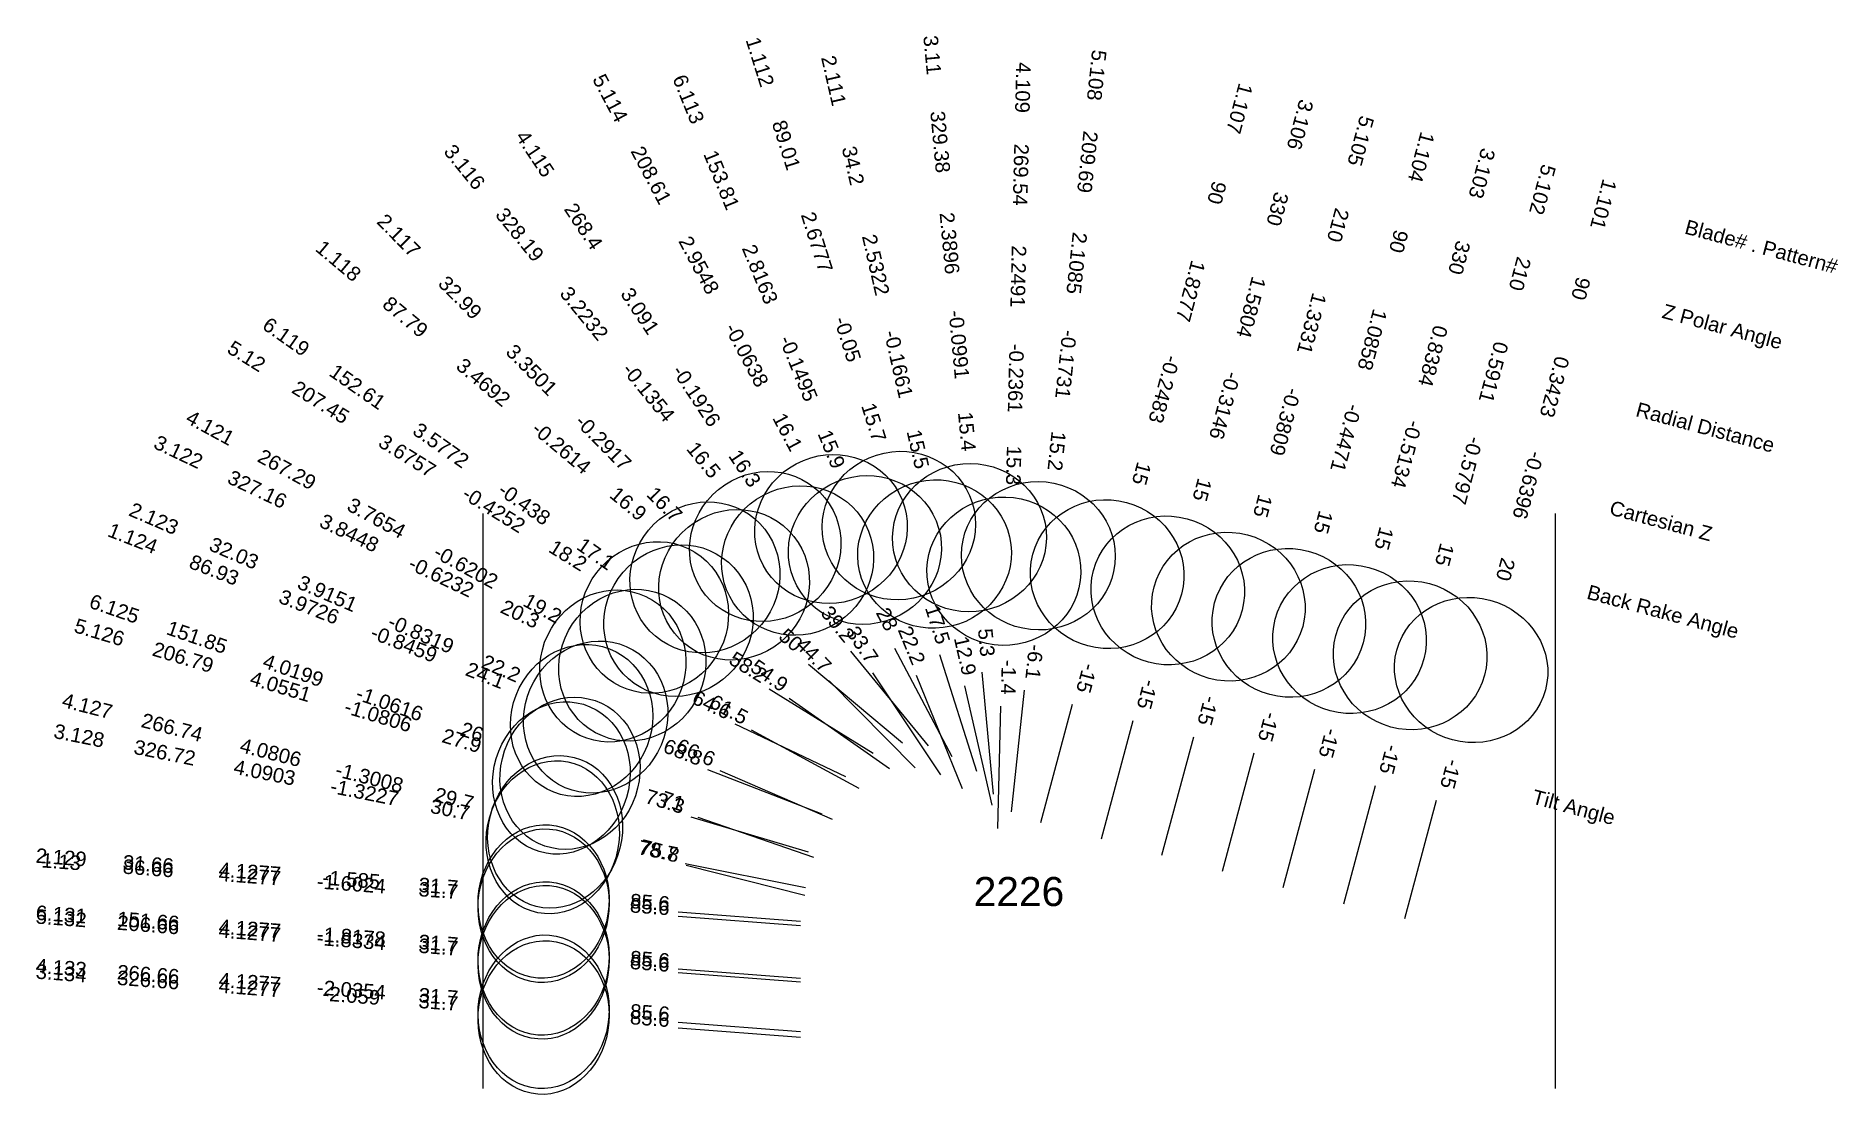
# Model space of a CAD drawing. Header units: inches. Extents: x 29.8 to 37.15, y 15.62 to 19.95.
import ezdxf
from ezdxf.enums import TextEntityAlignment as Align

# ---------------------------------------------------------------- set-up
doc = ezdxf.new("R2010")
doc.units = ezdxf.units.IN
doc.header["$MEASUREMENT"] = 0
for name, color, linetype, true_color in [('Blade_1', 30, 'Continuous', 0xff7f00), ('Blade_2', 7, 'Continuous', 0xcccc00), ('Blade_3', 7, 'Continuous', 0x00cc00), ('Blade_4', 7, 'Continuous', 0x00cccc), ('Blade_5', 7, 'Continuous', 0x0066cc), ('Blade_6', 190, 'Continuous', 0x7f00ff)]:
    doc.layers.add(name, color=color, linetype=linetype, true_color=true_color)
doc.styles.get("Standard").update_dxf_attribs({"font": 'arial.ttf'})

msp = doc.modelspace()

# ---------------------------------------------------------------- linework, layer by layer
for p, q in [((31.625, 18), (31.625, 15.6519)), ((36, 18), (36, 15.6519))]:
    msp.add_line(p, q)
at = {"layer": 'Blade_1'}
for p, q in [((32.9534, 17.3842), (33.3365, 17.063)), ((33.4883, 17.4241), (33.6388, 16.9473)), ((34.0296, 17.219), (33.9001, 16.736)), ((34.7715, 17.0202), (34.642, 16.5372)), ((32.5414, 16.9542), (33.0074, 16.773)), ((35.515, 16.8277), (35.3856, 16.3447)), ((32.4222, 16.3556), (32.9207, 16.3175))]:
    msp.add_line(p, q, dxfattribs=at)
for centre, major_axis, ratio in [((33.3223, 17.95), (0.2994, 0.0945), 0.962719), ((32.5308, 17.7386), (0.2018, 0.2406), 0.956666), ((34.1723, 17.7517), (0.3033, -0.0813), 0.965926), ((34.9142, 17.5529), (0.3033, -0.0813), 0.965926), ((35.6577, 17.3604), (0.3033, -0.0813), 0.939693), ((32.0274, 17.1541), (0.1138, 0.2927), 0.913042), ((31.8723, 16.3976), (0.0239, 0.3131), 0.85108)]:
    msp.add_ellipse(centre, major_axis=major_axis, ratio=ratio, dxfattribs=at)
at = {"layer": 'Blade_2'}
for p, q in [((33.0376, 17.3161), (33.3892, 16.9605)), ((33.5907, 17.2963), (33.702, 16.8088)), ((32.5912, 16.9495), (33.0503, 16.7513)), ((32.4222, 16.373), (32.9207, 16.3349))]:
    msp.add_line(p, q, dxfattribs=at)
for centre, major_axis, ratio in [((33.4678, 17.8339), (0.3061, 0.07), 0.96349), ((32.6499, 17.7083), (0.2233, 0.2208), 0.957794), ((32.0849, 17.1681), (0.1245, 0.2883), 0.926036), ((31.8723, 16.415), (0.0239, 0.3131), 0.85108)]:
    msp.add_ellipse(centre, major_axis=major_axis, ratio=ratio, dxfattribs=at)
at = {"layer": 'Blade_3'}
for p, q in [((33.1255, 17.4374), (33.4417, 17.05)), ((33.6609, 17.3517), (33.7068, 16.8538)), ((32.6534, 17.1403), (33.1051, 16.926)), ((34.2769, 17.1527), (34.1474, 16.6697)), ((35.0189, 16.9539), (34.8894, 16.4709)), ((32.4506, 16.5696), (32.9409, 16.472)), ((32.4222, 15.8988), (32.9207, 15.8605))]:
    msp.add_line(p, q, dxfattribs=at)
for centre, major_axis, ratio in [((32.7768, 17.8646), (0.2433, 0.1986), 0.958889), ((33.6104, 17.9009), (0.3127, 0.0288), 0.964134), ((34.4196, 17.6854), (0.3033, -0.0813), 0.965926), ((35.1616, 17.4866), (0.3033, -0.0813), 0.965926), ((32.1552, 17.3768), (0.1346, 0.2837), 0.938041), ((31.9097, 16.6773), (0.0613, 0.308), 0.859946), ((31.8723, 15.941), (0.024, 0.3131), 0.851108)]:
    msp.add_ellipse(centre, major_axis=major_axis, ratio=ratio, dxfattribs=at)
at = {"layer": 'Blade_4'}
for p, q in [((33.2147, 17.3484), (33.4919, 16.9322)), ((33.7375, 17.2126), (33.7254, 16.7127)), ((32.7192, 17.1165), (33.1585, 16.8777)), ((32.454, 16.5638), (32.9387, 16.441)), ((32.4222, 15.9226), (32.9207, 15.8845))]:
    msp.add_line(p, q, dxfattribs=at)
for centre, major_axis, ratio in [((32.909, 17.8074), (0.2613, 0.1741), 0.959944), ((33.7509, 17.7639), (0.3139, -0.0076), 0.96468), ((32.2346, 17.3798), (0.1499, 0.2759), 0.94411), ((31.9194, 16.6992), (0.0771, 0.3044), 0.868247), ((31.8723, 15.9646), (0.0239, 0.3131), 0.85108)]:
    msp.add_ellipse(centre, major_axis=major_axis, ratio=ratio, dxfattribs=at)
at = {"layer": 'Blade_5'}
for p, q in [((33.3038, 17.4491), (33.5382, 17.0075)), ((32.793, 17.2841), (33.2179, 17.0206)), ((33.8332, 17.2785), (33.7804, 16.7813)), ((34.5242, 17.0864), (34.3947, 16.6034)), ((35.2662, 16.8876), (35.1368, 16.4046)), ((32.4732, 16.7613), (32.9522, 16.6179)), ((32.4222, 16.1246), (32.9207, 16.0865))]:
    msp.add_line(p, q, dxfattribs=at)
for centre, major_axis, ratio in [((33.0452, 17.9362), (0.2773, 0.1472), 0.960964), ((33.8915, 17.8269), (0.3122, -0.0332), 0.965127), ((34.6669, 17.6191), (0.3033, -0.0813), 0.965926), ((32.3243, 17.5748), (0.1655, 0.2668), 0.949972), ((35.4089, 17.4203), (0.3033, -0.0813), 0.965926), ((31.9449, 16.9194), (0.09, 0.3008), 0.884141), ((31.8723, 16.1666), (0.0239, 0.3131), 0.85108)]:
    msp.add_ellipse(centre, major_axis=major_axis, ratio=ratio, dxfattribs=at)
at = {"layer": 'Blade_6'}
for p, q in [((33.3922, 17.3399), (33.5812, 16.877)), ((32.8743, 17.2453), (33.2836, 16.9581)), ((32.5015, 16.7587), (32.9742, 16.5958)), ((32.4222, 16.1402), (32.9207, 16.1021))]:
    msp.add_line(p, q, dxfattribs=at)
for centre, major_axis, ratio in [((33.1837, 17.8505), (0.2907, 0.1187), 0.961889), ((32.4228, 17.562), (0.1803, 0.257), 0.955613), ((31.9801, 16.9384), (0.1023, 0.2969), 0.899079), ((31.8723, 16.1822), (0.0239, 0.3131), 0.85108)]:
    msp.add_ellipse(centre, major_axis=major_axis, ratio=ratio, dxfattribs=at)

# ---------------------------------------------------------------- texts
for s, height, p in [('Blade# . Pattern#', 0.059375, (36.5329, 19.1721)), ('Z Polar Angle', 0.059375, (36.4407, 18.828)), ('Radial Distance', 0.059375, (36.3331, 18.4265)), ('Cartesian Z', 0.059375, (36.2256, 18.0251)), ('Back Rake Angle', 0.059375, (36.1334, 17.681)), ('Tilt Angle', 0.05937, (35.9094, 16.8449))]:
    msp.add_text(s, height=height, rotation=345).set_placement(p, align=Align.MIDDLE_LEFT)
msp.add_text('2226', height=0.11875).set_placement((33.8125, 16.4557), align=Align.MIDDLE_CENTER)
at = {"layer": 'Blade_1'}
for s, rotation, p in [('1.112', 287.51661, (32.7274, 19.8348)), ('1.107', 255, (34.6839, 19.6609)), ('89.01', 287.51661, (32.8346, 19.4951)), ('1.104', 255, (35.4258, 19.4621)), ('90', 255, (34.5916, 19.3167)), ('1.101', 255, (36.1693, 19.2696)), ('2.6777', 287.51661, (32.9597, 19.0988)), ('90', 255, (35.3335, 19.1179)), ('1.118', 320.01946, (31.0163, 19.0086)), ('1.8277', 255, (34.4841, 18.9153)), ('90', 255, (36.0771, 18.9254)), ('87.79', 320.01946, (31.2893, 18.7797)), ('1.0858', 255, (35.226, 18.7165)), ('-0.05', 287.51661, (33.0848, 18.7024)), ('3.4692', 320.01946, (31.6077, 18.5126)), ('-0.2483', 255, (34.3765, 18.5138)), ('0.3423', 255, (35.9695, 18.524)), ('15.7', 287.51661, (33.192, 18.3627)), ('-0.4471', 255, (35.1184, 18.315)), ('-0.2614', 320.01946, (31.9262, 18.2456)), ('-0.6396', 255, (35.8619, 18.1225)), ('15', 255, (34.2843, 18.1697)), ('16.9', 320.01946, (32.1992, 18.0167)), ('1.124', 338.75137, (30.1853, 17.8704)), ('15', 255, (35.0262, 17.9709)), ('86.93', 338.75137, (30.5173, 17.7413)), ('20', 255, (35.7697, 17.7784)), ('3.9726', 338.75137, (30.9047, 17.5907)), ('17.5', 287.51661, (33.4525, 17.5373)), ('-0.8459', 338.75137, (31.292, 17.44)), ('50', 320.01946, (32.8624, 17.4605)), ('24.1', 338.75137, (31.6241, 17.3109)), ('-15', 255, (34.0603, 17.3337)), ('-15', 255, (34.8022, 17.1349)), ('68.8', 338.75137, (32.4307, 16.9973)), ('-15', 255, (35.5457, 16.9424)), ('1.13', 355.62924, (29.9015, 16.5482)), ('86.66', 355.62924, (30.2567, 16.5211)), ('4.1277', 355.62924, (30.6712, 16.4894)), ('-1.6024', 355.62924, (31.0856, 16.4577)), ('31.7', 355.62924, (31.4408, 16.4306)), ('85.6', 355.62924, (32.3038, 16.3646))]:
    msp.add_text(s, height=0.05937, rotation=rotation, dxfattribs=at).set_placement(p, align=Align.CENTER)
at = {"layer": 'Blade_2'}
for s, rotation, p in [('2.111', 282.87201, (33.0275, 19.7607)), ('34.2', 282.87201, (33.1068, 19.4134)), ('2.117', 314.67325, (31.2603, 19.1138)), ('2.5322', 282.87201, (33.1994, 19.0083)), ('32.99', 314.67325, (31.5108, 18.8605)), ('3.3501', 314.67325, (31.803, 18.5649)), ('-0.1661', 282.87201, (33.292, 18.6031)), ('-0.2917', 314.67325, (32.0952, 18.2694)), ('15.5', 282.87201, (33.3714, 18.2558)), ('16.7', 314.67325, (32.3456, 18.016)), ('2.123', 336.64708, (30.2703, 17.9516)), ('32.03', 336.64708, (30.5974, 17.8104)), ('3.9151', 336.64708, (30.9789, 17.6456)), ('-0.8319', 336.64708, (31.3605, 17.4809)), ('44.7', 314.67325, (32.9541, 17.4006)), ('12.9', 282.87201, (33.5642, 17.412)), ('22.2', 336.64708, (31.6876, 17.3396)), ('66.6', 336.64708, (32.4822, 16.9966)), ('2.129', 355.62924, (29.9015, 16.5656)), ('31.66', 355.62924, (30.2567, 16.5385)), ('4.1277', 355.62924, (30.6712, 16.5068)), ('-1.585', 355.62924, (31.0856, 16.4751)), ('31.7', 355.62924, (31.4408, 16.448)), ('85.6', 355.62924, (32.3038, 16.382))]:
    msp.add_text(s, height=0.05937, rotation=rotation, dxfattribs=at).set_placement(p, align=Align.CENTER)
at = {"layer": 'Blade_3'}
for s, rotation, p in [('3.11', 275.25915, (33.4292, 19.8691)), ('329.38', 275.25915, (33.4619, 19.5143)), ('3.106', 255, (34.9312, 19.5946)), ('3.116', 309.22319, (31.527, 19.3958)), ('3.103', 255, (35.6732, 19.3958)), ('330', 255, (34.8389, 19.2504)), ('328.19', 309.22319, (31.7522, 19.1198)), ('2.3896', 275.25915, (33.5, 19.1005)), ('330', 255, (35.5809, 19.0516)), ('3.2232', 309.22319, (32.0151, 18.7978)), ('1.5804', 255, (34.7314, 18.849)), ('-0.0991', 275.25915, (33.5381, 18.6866)), ('0.8384', 255, (35.4734, 18.6502)), ('-0.1354', 309.22319, (32.2779, 18.4758)), ('-0.3146', 255, (34.6238, 18.4475)), ('15.4', 275.25915, (33.5707, 18.3318)), ('3.122', 334.61123, (30.3696, 18.2242)), ('-0.5134', 255, (35.3658, 18.2487)), ('16.5', 309.22319, (32.5031, 18.1998)), ('327.16', 334.61123, (30.6914, 18.0715)), ('15', 255, (34.5316, 18.1034)), ('3.8448', 334.61123, (31.0669, 17.8933)), ('15', 255, (35.2736, 17.9046)), ('-0.6232', 334.61123, (31.4424, 17.7151)), ('20.3', 334.61123, (31.7642, 17.5623)), ('39.2', 309.22319, (33.0504, 17.5294)), ('5.3', 275.25915, (33.6501, 17.47)), ('-15', 255, (34.3076, 17.2674)), ('64.6', 334.61123, (32.5461, 17.1913)), ('3.128', 348.74008, (29.9712, 17.0632)), ('326.72', 348.74008, (30.3206, 16.9937)), ('-15', 255, (35.0496, 17.0686)), ('4.0903', 348.74008, (30.7282, 16.9125)), ('-1.3227', 348.74008, (31.1359, 16.8314)), ('30.7', 348.74008, (31.4853, 16.7618)), ('78.7', 348.74008, (32.3341, 16.5928)), ('3.134', 355.6111, (29.9016, 16.0922)), ('326.66', 355.6111, (30.2568, 16.065)), ('4.1277', 355.6111, (30.6712, 16.0332)), ('-2.059', 355.6111, (31.0856, 16.0014)), ('31.7', 355.6111, (31.4408, 15.9741)), ('85.6', 355.6111, (32.3038, 15.9079))]:
    msp.add_text(s, height=0.05937, rotation=rotation, dxfattribs=at).set_placement(p, align=Align.CENTER)
at = {"layer": 'Blade_4'}
for s, rotation, p in [('4.109', 268.61162, (33.7988, 19.7398)), ('4.115', 303.66522, (31.8133, 19.4524)), ('269.54', 268.61162, (33.7902, 19.3837)), ('268.4', 303.66522, (32.0108, 19.1559)), ('2.2491', 268.61162, (33.7801, 18.9682)), ('3.091', 303.66522, (32.2412, 18.81)), ('-0.2361', 268.61162, (33.77, 18.5527)), ('-0.1926', 303.66522, (32.4716, 18.4641)), ('4.121', 331.47753, (30.498, 18.3236)), ('267.29', 331.47753, (30.811, 18.1535)), ('16.3', 303.66522, (32.6691, 18.1676)), ('15.3', 268.61162, (33.7614, 18.1965)), ('3.7654', 331.47753, (31.1762, 17.955)), ('-0.6202', 331.47753, (31.5413, 17.7565)), ('19.2', 331.47753, (31.8544, 17.5864)), ('33.7', 303.66522, (33.1489, 17.4472)), ('-1.4', 268.61162, (33.7404, 17.3313)), ('4.127', 345.78602, (30.0034, 17.1845)), ('61.5', 331.47753, (32.6148, 17.1732)), ('266.74', 345.78602, (30.3487, 17.097)), ('4.0806', 345.78602, (30.7516, 16.995)), ('-1.3008', 345.78602, (31.1545, 16.8929)), ('29.7', 345.78602, (31.4999, 16.8055)), ('75.8', 345.78602, (32.3389, 16.5929)), ('4.133', 355.62924, (29.9015, 16.1152)), ('266.66', 355.62924, (30.2567, 16.0881)), ('4.1277', 355.62924, (30.6712, 16.0564)), ('-2.0354', 355.62924, (31.0856, 16.0247)), ('31.7', 355.62924, (31.4408, 15.9976)), ('85.6', 355.62924, (32.3038, 15.9316))]:
    msp.add_text(s, height=0.05937, rotation=rotation, dxfattribs=at).set_placement(p, align=Align.CENTER)
at = {"layer": 'Blade_5'}
for s, rotation, p in [('5.108', 263.93427, (34.1003, 19.7923)), ('5.114', 297.96187, (32.1184, 19.682)), ('5.105', 255, (35.1785, 19.5283)), ('208.61', 297.96187, (32.2855, 19.3673)), ('209.69', 263.93427, (34.0627, 19.4381)), ('5.102', 255, (35.9205, 19.3295)), ('210', 255, (35.0862, 19.1841)), ('2.9548', 297.96187, (32.4804, 19.0002)), ('2.1085', 263.93427, (34.0188, 19.0248)), ('210', 255, (35.8282, 18.9853)), ('1.3331', 255, (34.9787, 18.7827)), ('-0.0638', 297.96187, (32.6752, 18.6331)), ('5.12', 328.19193, (30.6446, 18.6166)), ('-0.1731', 263.93427, (33.9749, 18.6115)), ('0.5911', 255, (35.7207, 18.5839)), ('207.45', 328.19193, (30.9474, 18.4288)), ('-0.3809', 255, (34.8711, 18.3812)), ('16.1', 297.96187, (32.8423, 18.3184)), ('3.6757', 328.19193, (31.3006, 18.2097)), ('15.2', 263.93427, (33.9372, 18.2572)), ('-0.5797', 255, (35.6131, 18.1824)), ('-0.4252', 328.19193, (31.6538, 17.9907)), ('15', 255, (34.7789, 18.0371)), ('18.2', 328.19193, (31.9565, 17.8029)), ('15', 255, (35.5209, 17.8383)), ('28', 297.96187, (33.2481, 17.554)), ('5.126', 343.33747, (30.0514, 17.4861)), ('206.79', 343.33747, (30.3927, 17.384)), ('58.2', 328.19193, (32.692, 17.3467)), ('-6.1', 263.93427, (33.8458, 17.3966)), ('4.0551', 343.33747, (30.7908, 17.2648)), ('-1.0806', 343.33747, (31.189, 17.1456)), ('-15', 255, (34.5549, 17.2011)), ('27.9', 343.33747, (31.5303, 17.0435)), ('-15', 255, (35.2969, 17.0023)), ('73.3', 343.33747, (32.3595, 16.7953)), ('5.132', 355.62924, (29.9015, 16.3172)), ('206.66', 355.62924, (30.2567, 16.2901)), ('4.1277', 355.62924, (30.6712, 16.2584)), ('-1.8334', 355.62924, (31.0856, 16.2267)), ('31.7', 355.62924, (31.4408, 16.1996)), ('85.6', 355.62924, (32.3038, 16.1336))]:
    msp.add_text(s, height=0.05937, rotation=rotation, dxfattribs=at).set_placement(p, align=Align.CENTER)
at = {"layer": 'Blade_6'}
for s, rotation, p in [('6.113', 292.2115, (32.4365, 19.6803)), ('153.81', 292.2115, (32.5712, 19.3505)), ('2.8163', 292.2115, (32.7283, 18.9657)), ('6.119', 324.94697, (30.8048, 18.6972)), ('-0.1495', 292.2115, (32.8854, 18.581)), ('152.61', 324.94697, (31.0964, 18.4926)), ('3.5772', 324.94697, (31.4367, 18.2539)), ('15.9', 292.2115, (33.0201, 18.2511)), ('-0.438', 324.94697, (31.7769, 18.0151)), ('17.1', 324.94697, (32.0685, 17.8105)), ('6.125', 340.98442, (30.1114, 17.5824)), ('151.85', 340.98442, (30.4483, 17.4663)), ('22.2', 292.2115, (33.3473, 17.4499)), ('4.0199', 340.98442, (30.8412, 17.3309)), ('54.9', 324.94697, (32.777, 17.3135)), ('-1.0616', 340.98442, (31.2341, 17.1955)), ('26', 340.98442, (31.571, 17.0794)), ('71', 340.98442, (32.3892, 16.7974)), ('6.131', 355.62924, (29.9015, 16.3328)), ('151.66', 355.62924, (30.2567, 16.3057)), ('4.1277', 355.62924, (30.6712, 16.274)), ('-1.8178', 355.62924, (31.0856, 16.2423)), ('31.7', 355.62924, (31.4408, 16.2152)), ('85.6', 355.62924, (32.3038, 16.1492))]:
    msp.add_text(s, height=0.05937, rotation=rotation, dxfattribs=at).set_placement(p, align=Align.CENTER)

doc.saveas('drawing.dxf')
